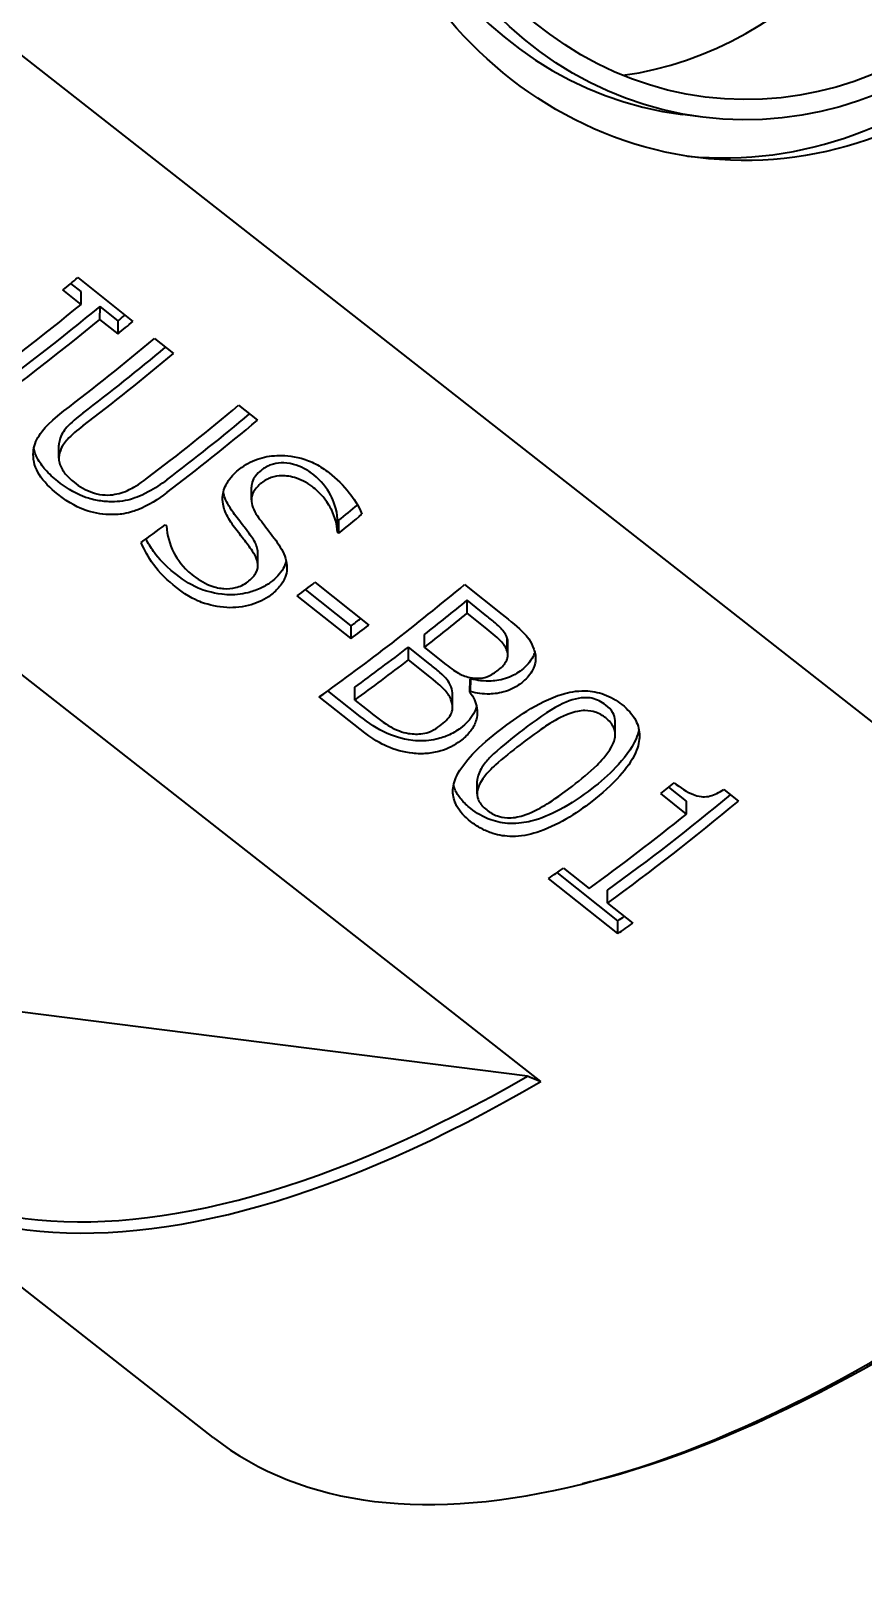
# Model space of a CAD drawing. Header units: millimetres. Extents: x -605 to 8012, y -2292 to 5879.
# Drawn here: x 2070.89 to 2091.35, y 1707.09 to 1745.12 of the extents above; entities that cross this region are included whole.
import ezdxf

# ---------------------------------------------------------------- set-up
doc = ezdxf.new("R2010")
doc.units = ezdxf.units.MM
doc.header["$LTSCALE"] = 5
doc.layers.add('Arestas Visíveis', color=7, linetype='Continuous', lineweight=35)

msp = doc.modelspace()

# ---------------------------------------------------------------- linework, layer by layer
at = {"layer": 'Arestas Visíveis'}
for p, q in [((2064.81134, 1749.09439), (2093.24541, 1726.81357)), ((2087.40748, 1743), (2086.90741, 1743.06304)), ((2083.42226, 1719.29683), (2054.98819, 1741.57765)), ((2072.12122, 1738.71655), (2071.87096, 1738.91505)), ((2072.03944, 1739.05583), (2073.39455, 1737.9809)), ((2072.11963, 1738.39919), (2071.67455, 1738.75222)), ((2072.11963, 1738.39919), (2072.12122, 1738.71655)), ((2072.58457, 1738.03043), (2072.58616, 1738.34778)), ((2073.03124, 1737.99475), (2072.58616, 1738.34778)), ((2073.02965, 1737.6774), (2072.58457, 1738.03043)), ((2073.02965, 1737.6774), (2073.03124, 1737.99475)), ((2073.92752, 1737.55813), (2074.39245, 1737.18933)), ((2075.9942, 1735.91877), (2076.45913, 1735.54997)), ((2071.57352, 1734.62144), (2071.57511, 1734.93795)), ((2076.30894, 1733.58974), (2076.31053, 1733.90637)), ((2078.42528, 1732.80083), (2078.42687, 1733.11781)), ((2078.46089, 1733.09083), (2078.42687, 1733.11781)), ((2074.19023, 1732.98059), (2074.22425, 1732.95362)), ((2078.4593, 1732.77385), (2078.42528, 1732.80083)), ((2078.4593, 1732.77385), (2078.46089, 1733.09083)), ((2076.46574, 1731.97814), (2076.46733, 1732.29451)), ((2078.75991, 1730.18371), (2077.43598, 1731.23326)), ((2078.76149, 1730.50008), (2077.64032, 1731.3889)), ((2077.87024, 1731.56579), (2079.19416, 1730.51612)), ((2081.5507, 1731.51117), (2082.47773, 1730.77583)), ((2081.6102, 1730.80619), (2081.61179, 1731.12344)), ((2082.05687, 1730.77042), (2081.61179, 1731.12344)), ((2078.75991, 1730.18371), (2078.76149, 1730.50008)), ((2082.05528, 1730.45317), (2081.6102, 1730.80619)), ((2080.56489, 1729.96632), (2080.56648, 1730.28286)), ((2082.59765, 1729.87351), (2082.59924, 1730.19067)), ((2082.61386, 1729.77303), (2082.61545, 1730.09014)), ((2080.16825, 1729.65774), (2080.16983, 1729.97416)), ((2080.69713, 1729.55609), (2080.16983, 1729.97416)), ((2080.56489, 1729.96632), (2081.09219, 1729.54821)), ((2080.69555, 1729.23968), (2080.16825, 1729.65774)), ((2078.84823, 1728.6708), (2078.84981, 1728.98737)), ((2081.68186, 1728.8663), (2081.68345, 1729.18278)), ((2081.69923, 1728.87985), (2081.70082, 1729.19634)), ((2078.98166, 1727.95332), (2077.97809, 1728.74863)), ((2078.98325, 1728.27014), (2078.18924, 1728.89936)), ((2078.84823, 1728.6708), (2079.22528, 1728.37196)), ((2081.25497, 1728.48593), (2081.25656, 1728.80231)), ((2085.25322, 1727.82425), (2085.25481, 1728.14143)), ((2081.86014, 1726.36988), (2081.86172, 1726.68644)), ((2087.00788, 1725.86909), (2086.37285, 1726.3727)), ((2087.00947, 1726.18597), (2086.57132, 1726.53344)), ((2087.92108, 1726.4769), (2088.28395, 1726.18906)), ((2087.00788, 1725.86909), (2087.00947, 1726.18597)), ((2085.32222, 1723.24674), (2083.82533, 1724.43297)), ((2083.97867, 1724.54325), (2084.6137, 1724.03996)), ((2085.32064, 1722.9299), (2083.61399, 1724.28236)), ((2085.06446, 1723.68272), (2085.06605, 1723.99933)), ((2085.06446, 1723.68272), (2085.68532, 1723.19066)), ((2085.32064, 1722.9299), (2085.32222, 1723.24674)), ((2083.09961, 1719.43006), (2064.08854, 1721.82661)), ((2075.37109, 1710.54191), (2066.85494, 1717.21512)), ((2084.66221, 1709.4582), (2084.44997, 1709.40457))]:
    msp.add_line(p, q, dxfattribs=at)
for centre, major_axis, ratio, start_param, end_param in [((2051.49238, 1773.71863), (-21.58765, -27.54947), 0.44775909, 6.27747853, 9.43048474), ((2088.30257, 1754.13045), (1.39517, 11.06741), 0.86368667, 0, 3.14159265), ((2088.30257, 1754.13045), (1.52024, 12.05956), 0.86368667, 3.16560066, 6.2591773), ((2096.95874, 1738.09138), (21.58765, 27.54947), 0.44775909, 3.14159265, 6.28318531), ((2084.67705, 1754.58748), (1.33263, 10.57133), 0.86368667, 3.36948813, 6.05528983), ((2097.0995, 1737.98108), (21.46429, 27.39204), 0.44775909, 3.66607234, 5.75870562), ((2069.82867, 1759.35039), (21.74333, 27.42734), 0.45034956, 4.26965492, 4.28429516), ((2070.27641, 1758.99955), (21.74333, 27.42734), 0.45034956, 4.15577981, 4.26954881), ((2070.7441, 1758.63306), (-21.43271, -27.03552), 0.45034956, 1.01355946, 1.1289796), ((2071.19183, 1758.28222), (-21.43271, -27.03552), 0.45034956, 1.12887195, 1.13575237), ((2070.7441, 1758.63306), (-21.74333, -27.42734), 0.45034956, 1.01407659, 1.12784533), ((2071.19183, 1758.28222), (-21.74333, -27.42734), 0.45034956, 1.12773923, 1.14237907), ((2071.72797, 1757.8621), (21.74333, 27.42734), 0.45034956, 4.19457314, 4.28384451), ((2072.19567, 1757.49562), (-21.43271, -27.03552), 0.45034956, 1.0529153, 1.13551), ((2072.19567, 1757.49562), (-21.74333, -27.42734), 0.45034956, 1.05286999, 1.14214089), ((2073.80694, 1756.23303), (21.74333, 27.42734), 0.45034956, 4.19361891, 4.28335125), ((2074.27464, 1755.86655), (-21.74333, -27.42734), 0.45034956, 1.05237882, 1.14164764), ((2074.27464, 1755.86655), (-21.43271, -27.03552), 0.45034956, 1.05241702, 1.13500805), ((2077.02663, 1753.7101), (-21.74333, -27.42734), 0.45034956, 1.11150295, 1.13425431), ((2077.02663, 1753.7101), (-21.43271, -27.03552), 0.45034956, 1.11239918, 1.13097249), ((2074.77085, 1755.47772), (21.74333, 27.42734), 0.45034956, 4.14869274, 4.17255227), ((2077.49718, 1753.34138), (21.74333, 27.42734), 0.45034956, 4.19332591, 4.21069195), ((2079.39648, 1751.85309), (21.74333, 27.42734), 0.45034956, 4.13902234, 4.28202518), ((2079.86417, 1751.48661), (-21.43271, -27.03552), 0.45034956, 1.08267554, 1.12513805), ((2078.82897, 1752.29779), (-21.74333, -27.42734), 0.45034956, 1.05141862, 1.0687846), ((2078.82897, 1752.29779), (-21.43271, -27.03552), 0.45034956, 1.05144289, 1.06081221), ((2079.86417, 1751.48661), (-21.74333, -27.42734), 0.45034956, 1.08220492, 1.12405898), ((2079.86417, 1751.48661), (-21.43271, -27.03552), 0.45034956, 1.01301744, 1.06658065), ((2079.86417, 1751.48661), (-21.74333, -27.42734), 0.45034956, 1.01354233, 1.0663401), ((2081.12467, 1750.49889), (-21.43271, -27.03552), 0.45034956, 1.07685096, 1.07755589), ((2081.12467, 1750.49889), (-21.74333, -27.42734), 0.45034956, 1.07646362, 1.07715847), ((2085.06587, 1747.41058), (21.74333, 27.42734), 0.45034956, 4.24806181, 4.26116964), ((2086.15811, 1746.55471), (-21.43271, -27.03552), 0.45034956, 1.00986241, 1.13261237), ((2086.15811, 1746.55471), (-21.74333, -27.42734), 0.45034956, 1.01043243, 1.13929352), ((2085.70467, 1746.91002), (21.74333, 27.42734), 0.45034956, 4.15213229, 4.24791064), ((2085.06587, 1747.41058), (21.74333, 27.42734), 0.45034956, 4.13768105, 4.15228333), ((2086.78265, 1746.06532), (-21.43271, -27.03552), 0.45034956, 0.99489794, 1.00116072), ((2086.78265, 1746.06532), (-21.74333, -27.42734), 0.45034956, 0.99568221, 1.01028477), ((2088.4426, 1744.76459), (-21.58765, -27.54947), 0.44775909, 5.95843825, 7.13153114), ((2088.30183, 1744.87489), (-21.46429, -27.39204), 0.44775909, 5.96714332, 7.12282607)]:
    msp.add_ellipse(centre, major_axis=major_axis, ratio=ratio, start_param=start_param, end_param=end_param, dxfattribs=at)
for major_axis in [(1.52024, 12.05956), (-1.39517, -11.06741), (-1.33263, -10.57133)]:
    msp.add_ellipse((2088.80264, 1754.06741), major_axis=major_axis, ratio=0.86368667, dxfattribs=at)
for points, knots in [([(2070.9441, 1734.70714), (2070.94461, 1734.85261), (2070.98257, 1734.992), (2071.11807, 1735.23257), (2071.26561, 1735.4494), (2071.69797, 1735.77765)], [0, 0, 0, 0, 0.057726988, 0.057726988, 0.103754406, 0.103754406, 0.103754406, 0.103754406]), ([(2072.1629, 1735.40906), (2072.02917, 1735.30755), (2071.8845, 1735.18844), (2071.72988, 1735.01913), (2071.63733, 1734.91021), (2071.59236, 1734.75199)], [0, 0, 0, 0, 0.0561527589, 0.0561527589, 0.0809461285, 0.0809461285, 0.0809461285, 0.0809461285]), ([(2072.16449, 1735.72543), (2071.92994, 1735.54738), (2071.82138, 1735.43547), (2071.68512, 1735.282), (2071.62556, 1735.17966), (2071.59395, 1735.06847)], [-0.0729363029, -0.0729363029, -0.0729363029, -0.0729363029, -0.0449276836, -0.0449276836, 0, 0, 0, 0]), ([(2071.54402, 1733.73439), (2071.36329, 1733.87762), (2071.19733, 1734.04084), (2071.04648, 1734.28751), (2071.00569, 1734.36929), (2070.95447, 1734.54286), (2070.94297, 1734.62455), (2070.9441, 1734.70714)], [0, 0, 0, 0, 0.07749273, 0.07749273, 0.106864286, 0.106864286, 0.132504866, 0.132504866, 0.132504866, 0.132504866]), ([(2071.54561, 1734.05123), (2071.4355, 1734.13848), (2071.33172, 1734.23251), (2071.1647, 1734.42023), (2071.0982, 1734.51248), (2071.00529, 1734.69347), (2070.97555, 1734.7776), (2070.95951, 1734.86342)], [-0.145341862, -0.145341862, -0.145341862, -0.145341862, -0.098040777, -0.098040777, -0.05641211, -0.05641211, -0.021486047, -0.021486047, -0.021486047, -0.021486047]), ([(2071.59236, 1734.75199), (2071.56904, 1734.6698), (2071.5673, 1734.58731), (2071.61296, 1734.39984), (2071.66849, 1734.31378), (2071.77932, 1734.17117), (2071.86127, 1734.09421), (2071.94922, 1734.02451)], [0, 0, 0, 0, 0.033198152, 0.033198152, 0.074982032, 0.074982032, 0.13320898, 0.13320898, 0.13320898, 0.13320898]), ([(2076.0194, 1734.35203), (2076.14607, 1734.45379), (2076.29028, 1734.53674), (2076.60848, 1734.64814), (2076.76947, 1734.67615), (2077.08431, 1734.68893), (2077.29507, 1734.682), (2077.65933, 1734.57935), (2077.77622, 1734.53216), (2078.00611, 1734.41268), (2078.1165, 1734.33925), (2078.21814, 1734.25861)], [0, 0, 0, 0, 0.053248382, 0.053248382, 0.10297746, 0.10297746, 0.147839637, 0.147839637, 0.171046065, 0.171046065, 0.196300576, 0.196300576, 0.196300576, 0.196300576]), ([(2075.60052, 1733.66081), (2075.60794, 1733.78121), (2075.64561, 1733.89677), (2075.74679, 1734.07417), (2075.8274, 1734.19776), (2076.0194, 1734.35203)], [0, 0, 0, 0, 0.045952198, 0.045952198, 0.0732839877, 0.0732839877, 0.0732839877, 0.0732839877]), ([(2076.55499, 1734.32403), (2076.50049, 1734.28011), (2076.4507, 1734.23194), (2076.3745, 1734.13238), (2076.34667, 1734.08244), (2076.32212, 1734.00592), (2076.31089, 1733.96374), (2076.31054, 1733.90637)], [-0.208507302, -0.208507302, -0.208507302, -0.208507302, -0.140729328, -0.140729328, -0.079949472, -0.079949472, -0.052917331, -0.052917331, -0.052917331, -0.052917331]), ([(2077.83969, 1734.20899), (2077.76522, 1734.26805), (2077.68397, 1734.32252), (2077.5171, 1734.40858), (2077.43298, 1734.44193), (2077.23057, 1734.49414), (2077.1254, 1734.5028), (2076.95224, 1734.49726), (2076.86895, 1734.48288), (2076.70071, 1734.42415), (2076.62316, 1734.37896), (2076.55499, 1734.32403)], [-0.124703038, -0.124703038, -0.124703038, -0.124703038, -0.101453006, -0.101453006, -0.080658216, -0.080658216, -0.054467188, -0.054467188, -0.028659476, -0.028659476, 0, 0, 0, 0]), ([(2078.21814, 1734.25861), (2078.40486, 1734.1105), (2078.57347, 1733.94757), (2078.81709, 1733.63734), (2078.93756, 1733.45826), (2079.02689, 1733.23981)], [0, 0, 0, 0, 0.08006043, 0.08006043, 0.138553115, 0.138553115, 0.138553115, 0.138553115]), ([(2072.80826, 1733.54763), (2072.69782, 1733.55149), (2072.58879, 1733.56413), (2072.34714, 1733.6134), (2072.24266, 1733.64946), (2071.93898, 1733.76768), (2071.72549, 1733.90868), (2071.54561, 1734.05123)], [-0.120047066, -0.120047066, -0.120047066, -0.120047066, -0.100967704, -0.100967704, -0.077127689, -0.077127689, 0, 0, 0, 0]), ([(2071.94922, 1734.02451), (2072.0805, 1733.92047), (2072.23127, 1733.83127), (2072.45885, 1733.75404), (2072.54462, 1733.72872), (2072.73187, 1733.70877), (2072.81297, 1733.70979), (2072.89361, 1733.72061)], [0, 0, 0, 0, 0.0562855099, 0.0562855099, 0.0741362033, 0.0741362033, 0.087913397, 0.087913397, 0.087913397, 0.087913397]), ([(2074.23117, 1734.08704), (2074.08842, 1733.97874), (2073.9335, 1733.87487), (2073.55263, 1733.66943), (2073.40001, 1733.62326), (2073.16388, 1733.55838), (2072.98902, 1733.53929), (2072.80826, 1733.54763)], [-0.0918751846, -0.0918751846, -0.0918751846, -0.0918751846, -0.0758254592, -0.0758254592, -0.0542875944, -0.0542875944, 0, 0, 0, 0]), ([(2072.89361, 1733.72061), (2073.04191, 1733.74055), (2073.17896, 1733.78269), (2073.37795, 1733.88048), (2073.52465, 1733.95724), (2073.75308, 1734.13047)], [0, 0, 0, 0, 0.0453368148, 0.0453368148, 0.071236503, 0.071236503, 0.071236503, 0.071236503]), ([(2076.55341, 1734.00717), (2076.47548, 1733.94444), (2076.40737, 1733.87316), (2076.32073, 1733.71648), (2076.31045, 1733.65063), (2076.30735, 1733.53383), (2076.31987, 1733.46924), (2076.36873, 1733.33546), (2076.40786, 1733.26722), (2076.4539, 1733.20316)], [0, 0, 0, 0, 0.032762447, 0.032762447, 0.064052048, 0.064052048, 0.104370388, 0.104370388, 0.150028742, 0.150028742, 0.150028742, 0.150028742]), ([(2077.8381, 1733.89166), (2077.71582, 1733.98864), (2077.57508, 1734.07333), (2077.28172, 1734.17034), (2077.16188, 1734.18385), (2076.97111, 1734.18287), (2076.88249, 1734.16974), (2076.75277, 1734.12649), (2076.71043, 1734.10782), (2076.62827, 1734.06263), (2076.58938, 1734.03613), (2076.55341, 1734.00717)], [0, 0, 0, 0, 0.052428153, 0.052428153, 0.096416253, 0.096416253, 0.136511706, 0.136511706, 0.157632457, 0.157632457, 0.179820877, 0.179820877, 0.179820877, 0.179820877]), ([(2078.42528, 1732.80083), (2078.41761, 1732.98346), (2078.36074, 1733.16583), (2078.24977, 1733.40523), (2078.19553, 1733.51238), (2078.02391, 1733.72761), (2077.93667, 1733.81347), (2077.8381, 1733.89166)], [0, 0, 0, 0, 0.068499126, 0.068499126, 0.096366665, 0.096366665, 0.11797268, 0.11797268, 0.11797268, 0.11797268]), ([(2078.42687, 1733.11781), (2078.41671, 1733.35996), (2078.31961, 1733.58326), (2078.16315, 1733.89494), (2078.02265, 1734.06387), (2077.83969, 1734.20899)], [-0.126709933, -0.126709933, -0.126709933, -0.126709933, -0.078450893, -0.078450893, 0, 0, 0, 0]), ([(2072.80667, 1733.23099), (2072.603, 1733.23807), (2072.40785, 1733.27484), (2072.07499, 1733.39334), (2071.84615, 1733.49497), (2071.54402, 1733.73439)], [0, 0, 0, 0, 0.061144308, 0.061144308, 0.109146808, 0.109146808, 0.109146808, 0.109146808]), ([(2074.22959, 1733.77067), (2074.01895, 1733.61087), (2073.77533, 1733.45589), (2073.4596, 1733.32809), (2073.33623, 1733.2806), (2073.0498, 1733.23229), (2072.92907, 1733.22538), (2072.80667, 1733.23099)], [0, 0, 0, 0, 0.088444076, 0.088444076, 0.107817248, 0.107817248, 0.121581753, 0.121581753, 0.121581753, 0.121581753]), ([(2075.86328, 1732.95773), (2075.78221, 1733.06914), (2075.71152, 1733.18748), (2075.63822, 1733.36783), (2075.59288, 1733.49152), (2075.60052, 1733.66081)], [0, 0, 0, 0, 0.0493542913, 0.0493542913, 0.0726610835, 0.0726610835, 0.0726610835, 0.0726610835]), ([(2075.86486, 1733.27413), (2075.73938, 1733.44659), (2075.68665, 1733.56899), (2075.64306, 1733.67628), (2075.62776, 1733.7267), (2075.61743, 1733.77774)], [-0.0690109837, -0.0690109837, -0.0690109837, -0.0690109837, -0.0458557209, -0.0458557209, -0.0257729933, -0.0257729933, -0.0257729933, -0.0257729933]), ([(2076.33494, 1732.64865), (2076.29831, 1732.70059), (2076.26079, 1732.7527), (2076.17033, 1732.87493), (2076.12407, 1732.93411), (2076.03527, 1733.04739), (2075.94322, 1733.16924), (2075.86486, 1733.27413)], [-0.0539105348, -0.0539105348, -0.0539105348, -0.0539105348, -0.0509106609, -0.0509106609, -0.0467711298, -0.0467711298, 0, 0, 0, 0]), ([(2076.4539, 1733.20316), (2076.53741, 1733.08697), (2076.63523, 1732.95766), (2076.75963, 1732.79597), (2076.8827, 1732.63638), (2076.98296, 1732.48731)], [0, 0, 0, 0, 0.051143851, 0.051143851, 0.0727932857, 0.0727932857, 0.0727932857, 0.0727932857]), ([(2074.22425, 1732.95362), (2074.23065, 1732.72463), (2074.2898, 1732.50449), (2074.48551, 1732.13455), (2074.62022, 1731.93394), (2074.84124, 1731.75877)], [0, 0, 0, 0, 0.089686634, 0.089686634, 0.156225888, 0.156225888, 0.156225888, 0.156225888]), ([(2076.33335, 1732.33227), (2076.26413, 1732.43043), (2076.19028, 1732.53123), (2076.02951, 1732.73632), (2075.9461, 1732.84687), (2075.86328, 1732.95773)], [0, 0, 0, 0, 0.0432125954, 0.0432125954, 0.092614233, 0.092614233, 0.092614233, 0.092614233]), ([(2074.46427, 1731.43759), (2074.25196, 1731.60584), (2074.04103, 1731.80142), (2073.77947, 1732.18051), (2073.67597, 1732.36073), (2073.59396, 1732.54578)], [0, 0, 0, 0, 0.091033932, 0.091033932, 0.167690003, 0.167690003, 0.167690003, 0.167690003]), ([(2074.46585, 1731.75442), (2074.09474, 1732.04852), (2073.95323, 1732.24775), (2073.83151, 1732.42417), (2073.76804, 1732.52614), (2073.71091, 1732.63007)], [-0.1108794834, -0.1108794834, -0.1108794834, -0.1108794834, -0.0769914075, -0.0769914075, -0.0326196892, -0.0326196892, -0.0326196892, -0.0326196892]), ([(2076.46731, 1732.29451), (2076.46745, 1732.31852), (2076.46534, 1732.34339), (2076.44362, 1732.46652), (2076.39456, 1732.56212), (2076.33494, 1732.64865)], [-0.0479785572, -0.0479785572, -0.0479785572, -0.0479785572, -0.0378906272, -0.0378906272, 0, 0, 0, 0]), ([(2076.98296, 1732.48731), (2077.07702, 1732.34518), (2077.15136, 1732.18943), (2077.18641, 1731.94679), (2077.18915, 1731.8297), (2077.10708, 1731.61103), (2077.06119, 1731.53403), (2076.9392, 1731.38408), (2076.86229, 1731.31364), (2076.77718, 1731.25009)], [0, 0, 0, 0, 0.061472041, 0.061472041, 0.093648266, 0.093648266, 0.113053012, 0.113053012, 0.134052327, 0.134052327, 0.134052327, 0.134052327]), ([(2076.21714, 1731.57827), (2076.29652, 1731.63734), (2076.366, 1731.70576), (2076.45387, 1731.85812), (2076.46426, 1731.92259), (2076.46727, 1732.02755), (2076.45539, 1732.08575), (2076.41094, 1732.20785), (2076.37487, 1732.27202), (2076.33335, 1732.33227)], [0, 0, 0, 0, 0.033336788, 0.033336788, 0.064876147, 0.064876147, 0.104463238, 0.104463238, 0.15067396, 0.15067396, 0.15067396, 0.15067396]), ([(2077.16406, 1732.08767), (2077.14745, 1732.0207), (2077.12143, 1731.95988), (2077.01865, 1731.77597), (2076.90884, 1731.66358), (2076.77876, 1731.56648)], [-0.0774616395, -0.0774616395, -0.0774616395, -0.0774616395, -0.0546247261, -0.0546247261, 0, 0, 0, 0]), ([(2075.70287, 1731.26232), (2075.39585, 1731.28142), (2075.18185, 1731.35523), (2074.86286, 1731.4723), (2074.65437, 1731.60504), (2074.46585, 1731.75442)], [-0.117252612, -0.117252612, -0.117252612, -0.117252612, -0.080830028, -0.080830028, 0, 0, 0, 0]), ([(2074.84124, 1731.75877), (2074.97169, 1731.65538), (2075.12434, 1731.55564), (2075.42748, 1731.43631), (2075.54024, 1731.41796), (2075.72901, 1731.40581), (2075.82577, 1731.41287), (2075.97389, 1731.44988), (2076.02543, 1731.46858), (2076.12581, 1731.51643), (2076.17336, 1731.5457), (2076.21714, 1731.57827)], [0, 0, 0, 0, 0.055933703, 0.055933703, 0.101284992, 0.101284992, 0.151003714, 0.151003714, 0.180007097, 0.180007097, 0.210797444, 0.210797444, 0.210797444, 0.210797444]), ([(2075.70129, 1730.94568), (2075.48596, 1730.95902), (2075.28012, 1731.00211), (2074.9812, 1731.11135), (2074.7652, 1731.19911), (2074.46427, 1731.43759)], [0, 0, 0, 0, 0.0647265922, 0.0647265922, 0.098469494, 0.098469494, 0.098469494, 0.098469494]), ([(2076.77718, 1731.25009), (2076.63919, 1731.14707), (2076.47963, 1731.07012), (2076.20417, 1730.98762), (2076.10534, 1730.96662), (2075.90301, 1730.94274), (2075.80251, 1730.93979), (2075.70129, 1730.94568)], [0, 0, 0, 0, 0.057947066, 0.057947066, 0.089393136, 0.089393136, 0.119984194, 0.119984194, 0.119984194, 0.119984194]), ([(2076.77876, 1731.56648), (2076.70091, 1731.50837), (2076.61554, 1731.45807), (2076.41435, 1731.36581), (2076.30891, 1731.33267), (2076.05359, 1731.26896), (2075.88067, 1731.25194), (2075.70287, 1731.26232)], [-0.104883344, -0.104883344, -0.104883344, -0.104883344, -0.081138706, -0.081138706, -0.053430624, -0.053430624, 0, 0, 0, 0]), ([(2082.59765, 1729.87351), (2082.56577, 1729.96464), (2082.51214, 1730.04685), (2082.32475, 1730.24058), (2082.18929, 1730.34688), (2082.05528, 1730.45317)], [0, 0, 0, 0, 0.0356143064, 0.0356143064, 0.0930736088, 0.0930736088, 0.0930736088, 0.0930736088]), ([(2082.59924, 1730.19067), (2082.57537, 1730.25893), (2082.53919, 1730.32255), (2082.46916, 1730.41009), (2082.42593, 1730.46016), (2082.22444, 1730.63563), (2082.13777, 1730.70626), (2082.05687, 1730.77042)], [-0.207028378, -0.207028378, -0.207028378, -0.207028378, -0.09043517, -0.09043517, -0.034686549, -0.034686549, 0, 0, 0, 0]), ([(2082.47773, 1730.77583), (2082.66712, 1730.6256), (2082.88226, 1730.44745), (2083.06805, 1730.25424), (2083.18099, 1730.12916), (2083.25145, 1729.92653)], [0, 0, 0, 0, 0.081206979, 0.081206979, 0.11417755, 0.11417755, 0.11417755, 0.11417755]), ([(2082.4027, 1729.42861), (2082.47424, 1729.48621), (2082.53605, 1729.55233), (2082.59139, 1729.65771), (2082.60813, 1729.69806), (2082.61653, 1729.79069), (2082.61087, 1729.83258), (2082.59765, 1729.87351)], [0, 0, 0, 0, 0.030078089, 0.030078089, 0.04227783, 0.04227783, 0.0526526606, 0.0526526606, 0.0526526606, 0.0526526606]), ([(2083.25145, 1729.92653), (2083.28848, 1729.82835), (2083.30634, 1729.72615), (2083.28856, 1729.57448), (2083.27163, 1729.48487), (2083.14181, 1729.27044), (2083.05433, 1729.1788), (2082.95408, 1729.09785)], [0, 0, 0, 0, 0.0384370332, 0.0384370332, 0.0563649585, 0.0563649585, 0.0729433796, 0.0729433796, 0.0729433796, 0.0729433796]), ([(2083.27655, 1729.84741), (2083.2656, 1729.8107), (2083.24969, 1729.77064), (2083.16392, 1729.60944), (2083.06797, 1729.50552), (2082.95567, 1729.41476)], [-0.0644766371, -0.0644766371, -0.0644766371, -0.0644766371, -0.0472229339, -0.0472229339, 0, 0, 0, 0]), ([(2081.21684, 1728.99933), (2081.1916, 1729.06264), (2081.15632, 1729.12245), (2081.08298, 1729.21563), (2081.03713, 1729.26755), (2080.8603, 1729.42456), (2080.77572, 1729.49378), (2080.69713, 1729.55609)], [-0.152136904, -0.152136904, -0.152136904, -0.152136904, -0.080347136, -0.080347136, -0.033697168, -0.033697168, 0, 0, 0, 0]), ([(2081.09219, 1729.54821), (2081.22326, 1729.44429), (2081.34457, 1729.35793), (2081.49692, 1729.28112), (2081.59206, 1729.24261), (2081.74671, 1729.21677)], [0, 0, 0, 0, 0.0561974352, 0.0561974352, 0.0925060643, 0.0925060643, 0.0925060643, 0.0925060643]), ([(2082.95567, 1729.41476), (2082.85431, 1729.33285), (2082.73957, 1729.26602), (2082.4604, 1729.16386), (2082.3179, 1729.14436), (2082.03277, 1729.12982), (2081.86398, 1729.15162), (2081.70082, 1729.19634)], [-0.114976386, -0.114976386, -0.114976386, -0.114976386, -0.085651885, -0.085651885, -0.052056288, -0.052056288, 0, 0, 0, 0]), ([(2081.74671, 1729.21677), (2081.81899, 1729.20429), (2081.89236, 1729.20163), (2082.01283, 1729.21906), (2082.07443, 1729.23337), (2082.24437, 1729.31165), (2082.32874, 1729.36905), (2082.4027, 1729.42861)], [0, 0, 0, 0, 0.0222878543, 0.0222878543, 0.0366259441, 0.0366259441, 0.0530225084, 0.0530225084, 0.0530225084, 0.0530225084]), ([(2081.21525, 1728.68294), (2081.17916, 1728.77348), (2081.12277, 1728.85622), (2081.00982, 1728.9729), (2080.92204, 1729.06011), (2080.69555, 1729.23968)], [0, 0, 0, 0, 0.0365170992, 0.0365170992, 0.0563452999, 0.0563452999, 0.0563452999, 0.0563452999]), ([(2082.95408, 1729.09785), (2082.84446, 1729.00935), (2082.71954, 1728.93876), (2082.42008, 1728.83815), (2082.27241, 1728.82292), (2082.00266, 1728.81708), (2081.84835, 1728.83896), (2081.69923, 1728.87985)], [0, 0, 0, 0, 0.046092557, 0.046092557, 0.096821506, 0.096821506, 0.169149667, 0.169149667, 0.169149667, 0.169149667]), ([(2080.94293, 1728.03709), (2081.05577, 1728.12147), (2081.15441, 1728.21619), (2081.22951, 1728.35091), (2081.25399, 1728.40377), (2081.25576, 1728.55025), (2081.2395, 1728.61848), (2081.21525, 1728.68294)], [0, 0, 0, 0, 0.0473857316, 0.0473857316, 0.0630049708, 0.0630049708, 0.0762236295, 0.0762236295, 0.0762236295, 0.0762236295]), ([(2081.68186, 1728.8663), (2081.76901, 1728.74429), (2081.83075, 1728.61312), (2081.87198, 1728.34471), (2081.85427, 1728.22637), (2081.78633, 1728.04012), (2081.73966, 1727.96087), (2081.61479, 1727.80627), (2081.53558, 1727.73353), (2081.44797, 1727.66796)], [0, 0, 0, 0, 0.0536862, 0.0536862, 0.103639308, 0.103639308, 0.145266297, 0.145266297, 0.190492567, 0.190492567, 0.190492567, 0.190492567]), ([(2082.43741, 1727.94925), (2082.63905, 1728.10503), (2082.85598, 1728.26096), (2083.34247, 1728.56396), (2083.6491, 1728.7268), (2084.10267, 1728.86043), (2084.29606, 1728.90327), (2084.67947, 1728.89469), (2084.83448, 1728.86491), (2085.14542, 1728.75026), (2085.29076, 1728.6625), (2085.4191, 1728.56069)], [0, 0, 0, 0, 0.08467421, 0.08467421, 0.183860226, 0.183860226, 0.228004872, 0.228004872, 0.260874561, 0.260874561, 0.297588381, 0.297588381, 0.297588381, 0.297588381]), ([(2084.12585, 1728.65383), (2083.92076, 1728.57944), (2083.67753, 1728.44432), (2083.17421, 1728.08508), (2083.04269, 1727.98652), (2082.91527, 1727.88806)], [-0.202056832, -0.202056832, -0.202056832, -0.202056832, -0.053507327, -0.053507327, 0, 0, 0, 0]), ([(2085.02394, 1728.54821), (2084.97357, 1728.58817), (2084.91819, 1728.62452), (2084.80307, 1728.68054), (2084.74487, 1728.70125), (2084.63058, 1728.72522), (2084.54032, 1728.73814), (2084.3165, 1728.71307), (2084.21848, 1728.68719), (2084.12585, 1728.65383)], [-0.161421501, -0.161421501, -0.161421501, -0.161421501, -0.112023268, -0.112023268, -0.06755678, -0.06755678, -0.030145089, -0.030145089, 0, 0, 0, 0]), ([(2085.4191, 1728.56069), (2085.56087, 1728.44824), (2085.68113, 1728.31839), (2085.82051, 1728.04827), (2085.85124, 1727.92167), (2085.8494, 1727.67494), (2085.82484, 1727.53989), (2085.66412, 1727.17621), (2085.52316, 1726.98228), (2085.16797, 1726.58273), (2084.92377, 1726.36855), (2084.67709, 1726.17807)], [0, 0, 0, 0, 0.060785947, 0.060785947, 0.109785247, 0.109785247, 0.152165841, 0.152165841, 0.205145376, 0.205145376, 0.274523464, 0.274523464, 0.274523464, 0.274523464]), ([(2085.25481, 1728.14143), (2085.25485, 1728.15041), (2085.25464, 1728.1594), (2085.25048, 1728.23716), (2085.23142, 1728.29977), (2085.15328, 1728.43156), (2085.09256, 1728.49379), (2085.02394, 1728.54821)], [-0.0584188213, -0.0584188213, -0.0584188213, -0.0584188213, -0.0550687837, -0.0550687837, -0.0294241488, -0.0294241488, 0, 0, 0, 0]), ([(2080.27909, 1727.67931), (2079.98761, 1727.71614), (2079.77856, 1727.79004), (2079.41098, 1727.95528), (2079.18676, 1728.10886), (2078.98325, 1728.27014)], [-0.144856524, -0.144856524, -0.144856524, -0.144856524, -0.087259581, -0.087259581, 0, 0, 0, 0]), ([(2079.22528, 1728.37196), (2079.39085, 1728.24073), (2079.57569, 1728.10372), (2079.77108, 1727.99079), (2079.84532, 1727.94931), (2080.01839, 1727.8859), (2080.09258, 1727.8658), (2080.16958, 1727.85223)], [0, 0, 0, 0, 0.0709952577, 0.0709952577, 0.0864470542, 0.0864470542, 0.0973239172, 0.0973239172, 0.0973239172, 0.0973239172]), ([(2081.84327, 1728.52215), (2081.82963, 1728.46446), (2081.80643, 1728.3993), (2081.69367, 1728.19763), (2081.58166, 1728.0832), (2081.44955, 1727.98434)], [-0.0848096473, -0.0848096473, -0.0848096473, -0.0848096473, -0.0554767821, -0.0554767821, 0, 0, 0, 0]), ([(2084.12427, 1728.33685), (2083.93251, 1728.26741), (2083.74347, 1728.15909), (2083.49718, 1727.99765), (2083.26449, 1727.84262), (2082.91369, 1727.57164)], [0, 0, 0, 0, 0.062473723, 0.062473723, 0.0951005345, 0.0951005345, 0.0951005345, 0.0951005345]), ([(2085.02235, 1728.2309), (2084.94587, 1728.29156), (2084.85802, 1728.34377), (2084.69682, 1728.39644), (2084.61557, 1728.41418), (2084.44742, 1728.41236), (2084.38492, 1728.40508), (2084.25535, 1728.37944), (2084.18855, 1728.35996), (2084.12427, 1728.33685)], [0, 0, 0, 0, 0.0327945309, 0.0327945309, 0.0528970284, 0.0528970284, 0.0648772064, 0.0648772064, 0.0781669053, 0.0781669053, 0.0781669053, 0.0781669053]), ([(2085.16481, 1727.5209), (2085.21373, 1727.61041), (2085.24786, 1727.70605), (2085.2573, 1727.89774), (2085.23281, 1727.96488), (2085.19568, 1728.04455), (2085.16981, 1728.08327), (2085.10514, 1728.15973), (2085.06531, 1728.19683), (2085.02235, 1728.2309)], [0, 0, 0, 0, 0.036183606, 0.036183606, 0.071370934, 0.071370934, 0.109201039, 0.109201039, 0.151181496, 0.151181496, 0.151181496, 0.151181496]), ([(2080.2775, 1727.36266), (2080.04981, 1727.39139), (2079.83352, 1727.44818), (2079.50818, 1727.59389), (2079.29536, 1727.70473), (2078.98166, 1727.95332)], [0, 0, 0, 0, 0.068998337, 0.068998337, 0.112015469, 0.112015469, 0.112015469, 0.112015469]), ([(2080.16958, 1727.85223), (2080.28568, 1727.83492), (2080.40525, 1727.83009), (2080.58575, 1727.85744), (2080.65317, 1727.87496), (2080.80687, 1727.9438), (2080.87861, 1727.98899), (2080.94293, 1728.03709)], [0, 0, 0, 0, 0.0353702777, 0.0353702777, 0.0553677752, 0.0553677752, 0.0756243866, 0.0756243866, 0.0756243866, 0.0756243866]), ([(2081.44955, 1727.98434), (2081.35419, 1727.91299), (2081.24936, 1727.84974), (2081.04581, 1727.76076), (2080.93734, 1727.72353), (2080.62577, 1727.66601), (2080.45346, 1727.65907), (2080.27909, 1727.67931)], [-0.153938783, -0.153938783, -0.153938783, -0.153938783, -0.09669789, -0.09669789, -0.05274746, -0.05274746, 0, 0, 0, 0]), ([(2081.69885, 1725.68713), (2081.55545, 1725.80077), (2081.43336, 1725.92918), (2081.29282, 1726.18834), (2081.26168, 1726.30707), (2081.26308, 1726.54343), (2081.29066, 1726.66816), (2081.44892, 1726.99655), (2081.59076, 1727.17604), (2081.94638, 1727.55169), (2082.19108, 1727.75895), (2082.43741, 1727.94925)], [0, 0, 0, 0, 0.061486171, 0.061486171, 0.110449418, 0.110449418, 0.155547149, 0.155547149, 0.214299046, 0.214299046, 0.291486542, 0.291486542, 0.291486542, 0.291486542]), ([(2082.91527, 1727.88806), (2082.37106, 1727.46756), (2082.19031, 1727.27907), (2082.06873, 1727.14431), (2082.00765, 1727.06508), (2081.95745, 1726.98235)], [-0.064420169, -0.064420169, -0.064420169, -0.064420169, -0.036086725, -0.036086725, 0, 0, 0, 0]), ([(2085.83577, 1727.94742), (2085.82113, 1727.87079), (2085.79704, 1727.79505), (2085.65871, 1727.46498), (2085.46667, 1727.2202), (2085.08627, 1726.82712), (2084.8843, 1726.65332), (2084.67867, 1726.49449)], [-0.214668049, -0.214668049, -0.214668049, -0.214668049, -0.185594796, -0.185594796, -0.086348708, -0.086348708, 0, 0, 0, 0]), ([(2081.44797, 1727.66796), (2081.30678, 1727.5623), (2081.14602, 1727.47531), (2080.8425, 1727.38507), (2080.72068, 1727.36585), (2080.50511, 1727.34779), (2080.39133, 1727.34948), (2080.2775, 1727.36266)], [0, 0, 0, 0, 0.059287516, 0.059287516, 0.098329745, 0.098329745, 0.141915785, 0.141915785, 0.141915785, 0.141915785]), ([(2082.91369, 1727.57164), (2082.71137, 1727.41536), (2082.49041, 1727.23983), (2082.23638, 1727.01059), (2082.07369, 1726.86012), (2081.95587, 1726.66588)], [0, 0, 0, 0, 0.084959241, 0.084959241, 0.119163749, 0.119163749, 0.119163749, 0.119163749]), ([(2084.20082, 1726.55568), (2084.40817, 1726.71582), (2084.62359, 1726.89512), (2084.88954, 1727.15536), (2085.0589, 1727.32708), (2085.16481, 1727.5209)], [0, 0, 0, 0, 0.08707466, 0.08707466, 0.125856307, 0.125856307, 0.125856307, 0.125856307]), ([(2081.95587, 1726.66588), (2081.90387, 1726.58161), (2081.86789, 1726.4918), (2081.85448, 1726.304), (2081.88032, 1726.23709), (2081.91477, 1726.16262), (2081.94135, 1726.12317), (2082.00852, 1726.04448), (2082.05028, 1726.00585), (2082.09537, 1725.97012)], [0, 0, 0, 0, 0.036867229, 0.036867229, 0.074395052, 0.074395052, 0.122128787, 0.122128787, 0.175283722, 0.175283722, 0.175283722, 0.175283722]), ([(2081.95745, 1726.98235), (2081.92543, 1726.93046), (2081.89937, 1726.87629), (2081.86931, 1726.77635), (2081.86195, 1726.73163), (2081.86172, 1726.68644)], [-0.1001096345, -0.1001096345, -0.1001096345, -0.1001096345, -0.0774229877, -0.0774229877, -0.0595131668, -0.0595131668, -0.0595131668, -0.0595131668]), ([(2086.70007, 1726.63847), (2086.84943, 1726.52), (2087.01559, 1726.40969), (2087.29242, 1726.30473), (2087.36877, 1726.29721), (2087.46805, 1726.29197), (2087.5302, 1726.29906), (2087.64816, 1726.3289), (2087.70274, 1726.35025), (2087.81313, 1726.40468), (2087.86911, 1726.43963), (2087.92108, 1726.4769)], [0, 0, 0, 0, 0.064044851, 0.064044851, 0.107059996, 0.107059996, 0.181416735, 0.181416735, 0.250918131, 0.250918131, 0.330730856, 0.330730856, 0.330730856, 0.330730856]), ([(2081.70044, 1726.00401), (2081.61132, 1726.07463), (2081.5301, 1726.15123), (2081.40086, 1726.30962), (2081.35132, 1726.38948), (2081.30156, 1726.51238), (2081.28947, 1726.55109), (2081.28079, 1726.59)], [-0.530940667, -0.530940667, -0.530940667, -0.530940667, -0.442503322, -0.442503322, -0.361717732, -0.361717732, -0.324854856, -0.324854856, -0.324854856, -0.324854856]), ([(2084.67867, 1726.49449), (2084.43447, 1726.30587), (2084.16461, 1726.12149), (2083.67026, 1725.85867), (2083.42965, 1725.75494), (2083.04432, 1725.66046), (2082.86589, 1725.63049), (2082.50178, 1725.6433), (2082.34445, 1725.6732), (2082.0069, 1725.79287), (2081.84325, 1725.89084), (2081.70044, 1726.00401)], [-0.419741561, -0.419741561, -0.419741561, -0.419741561, -0.27875675, -0.27875675, -0.170515817, -0.170515817, -0.110518685, -0.110518685, -0.061234937, -0.061234937, 0, 0, 0, 0]), ([(2082.98761, 1725.83485), (2083.17832, 1725.89383), (2083.36935, 1725.99268), (2083.64033, 1726.15626), (2083.86169, 1726.29378), (2084.20082, 1726.55568)], [0, 0, 0, 0, 0.062141148, 0.062141148, 0.103927701, 0.103927701, 0.103927701, 0.103927701]), ([(2084.67709, 1726.17807), (2084.29657, 1725.88424), (2083.81522, 1725.57177), (2083.13329, 1725.35799), (2082.93028, 1725.31945), (2082.55572, 1725.32007), (2082.39662, 1725.34419), (2082.14423, 1725.42398), (2082.05121, 1725.46427), (2081.86809, 1725.56327), (2081.77995, 1725.62286), (2081.69885, 1725.68713)], [0, 0, 0, 0, 0.159792745, 0.159792745, 0.223109841, 0.223109841, 0.272664766, 0.272664766, 0.304599438, 0.304599438, 0.339498299, 0.339498299, 0.339498299, 0.339498299]), ([(2082.09537, 1725.97012), (2082.17116, 1725.91005), (2082.25814, 1725.8576), (2082.41979, 1725.8005), (2082.50179, 1725.78011), (2082.66825, 1725.77476), (2082.73011, 1725.77911), (2082.85831, 1725.79859), (2082.92425, 1725.81481), (2082.98761, 1725.83485)], [0, 0, 0, 0, 0.0324969297, 0.0324969297, 0.0529811514, 0.0529811514, 0.0652131606, 0.0652131606, 0.0787794341, 0.0787794341, 0.0787794341, 0.0787794341])]:
    msp.add_open_spline(points, degree=3, knots=knots, dxfattribs=at)
for points in [[(2071.59395, 1735.06847), (2071.58168, 1735.02526), (2071.57533, 1734.98177), (2071.57511, 1734.93795)], [(2082.61545, 1730.09014), (2082.61562, 1730.12405), (2082.60992, 1730.1576), (2082.59924, 1730.19067)], [(2081.25656, 1728.80231), (2081.25689, 1728.86862), (2081.24071, 1728.93586), (2081.21684, 1728.99933)]]:
    msp.add_open_spline(points, degree=3, dxfattribs=at)
msp.add_rational_spline([(2083.09961, 1719.43006), (2083.26, 1719.364), (2083.42226, 1719.29683)], [1, 1.00001357747, 1], degree=2, dxfattribs=at)

doc.saveas('drawing.dxf')
